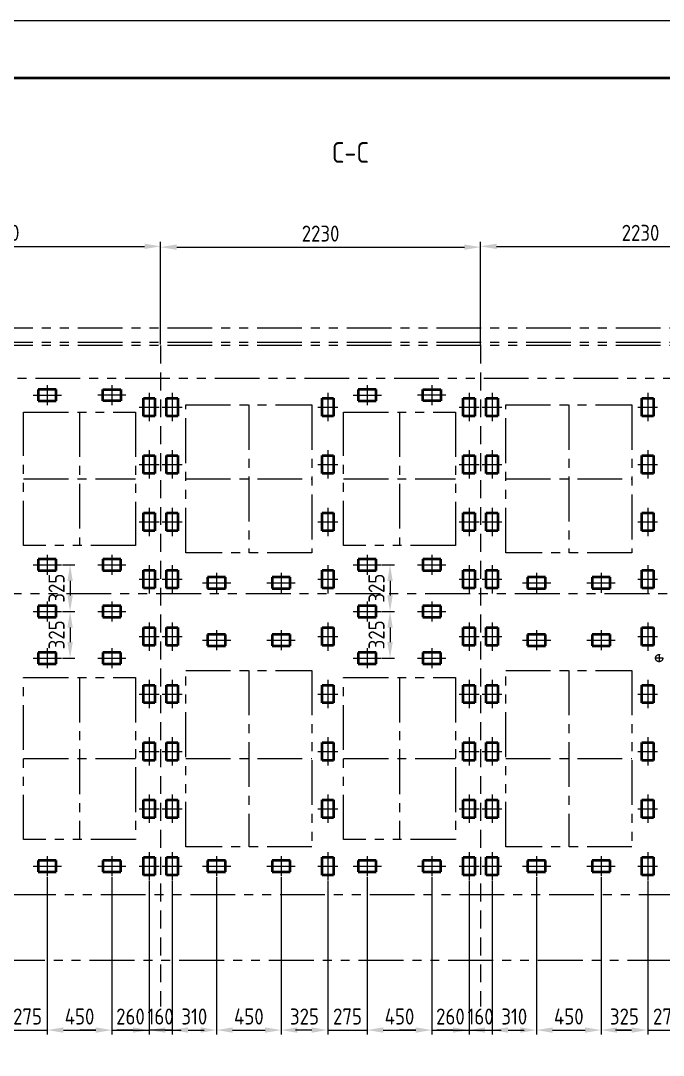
# Model space of a CAD drawing. Header units: millimetres. Extents: x 52110 to 400893, y -153728 to 31997.
# Drawn here: x 210312 to 214791, y -38752 to -31541 of the extents above; entities that cross this region are included whole.
import ezdxf
from ezdxf.enums import TextEntityAlignment as Align

# ---------------------------------------------------------------- set-up
doc = ezdxf.new("R2010")
doc.units = ezdxf.units.MM
doc.header["$LTSCALE"] = 500
for name, pattern in [('CENTER', [2, 1.25, -0.25, 0.25, -0.25]), ('DASHED2', [0.375, 0.25, -0.125]), ('PHANTOM2', [1.25, 0.625, -0.125, 0.125, -0.125, 0.125, -0.125])]:
    doc.linetypes.add(name, pattern=pattern)
for name, color, linetype, lineweight in [('2D', 4, 'PHANTOM2', 20), ('SHI', 7, 'Continuous', 40), ('WEN', 3, 'Continuous', 20), ('XI', 2, 'Continuous', 20), ('XU', 6, 'DASHED2', 20), ('ZHONG', 1, 'CENTER', 20)]:
    doc.layers.add(name, color=color, linetype=linetype, lineweight=lineweight)
doc.styles.add('GB', font='gbenor.shx', dxfattribs={"bigfont": 'gbcbig.shx'})
doc.dimstyles.new('ISO-25$0', dxfattribs={"dimscale": 40, "dimtxt": 3.5, "dimasz": 3.5, "dimexe": 1, "dimexo": 0.2, "dimgap": 1.2, "dimtad": 1, "dimtoh": 1, "dimdec": 1, "dimzin": 9, "dimdsep": 46, "dimtxsty": 'GB', "dimcen": 0, "dimclrd": 3, "dimclre": 3, "dimclrt": 256, "dimadec": 0, "dimazin": 2, "dimtfac": 1, "dimtdec": 1, "dimtix": 1, "dimtmove": 0, "dimatfit": 3, "dimldrblk": 'DOTSMALL', "dimfxl": 0, "dimlwd": -1, "dimlwe": 20, "dimarcsym": 0})

# ---------------------------------------------------------------- blocks, each defined once
blk = doc.blocks.new('*D1384')
at = {"layer": 'Defpoints', "color": 0}
for p in [(211287.3, -33114.3), (209057.3, -33805.8), (211287.3, -33805.8)]:
    blk.add_point(p, dxfattribs=at)
at = {"layer": 'WEN', "color": 3, "linetype": 'ByBlock', "lineweight": 20}
for p, q in [((209057.3, -33799.4), (209057.3, -33082.3)), ((211287.3, -33799.4), (211287.3, -33082.3))]:
    blk.add_line(p, q, dxfattribs=at)
at = {"layer": 'WEN', "color": 3, "linetype": 'ByBlock'}
blk.add_line((209169.3, -33114.3), (211175.3, -33114.3), dxfattribs=at)
at = {"layer": 'WEN', "color": 3}
for points in [[(209169.3, -33095.6), (209169.3, -33132.9), (209057.3, -33114.3)], [(211175.3, -33095.6), (211175.3, -33132.9), (211287.3, -33114.3)]]:
    blk.add_solid(points, dxfattribs=at)
at = {"layer": 'WEN', "insert": (210172.3, -33019.9), "char_height": 112, "attachment_point": 5, "style": 'GB'}
blk.add_mtext('2230', dxfattribs=at)
blk = doc.blocks.new('_DotSmall')
at = {"color": 0, "linetype": 'ByBlock', "const_width": 0.5}
blk.add_lwpolyline([(-0.0625, 0, 1), (0.0625, 0, 1)], format="xyb", close=True, dxfattribs=at)
blk = doc.blocks.new('*D1386')
at = {"layer": 'Defpoints', "color": 0}
for p in [(213517.3, -33119.7), (211287.3, -33805.8), (213517.3, -33805.8)]:
    blk.add_point(p, dxfattribs=at)
at = {"layer": 'WEN', "color": 3, "linetype": 'ByBlock', "lineweight": 20}
for p, q in [((211287.3, -33799.4), (211287.3, -33087.7)), ((213517.3, -33799.4), (213517.3, -33087.7))]:
    blk.add_line(p, q, dxfattribs=at)
at = {"layer": 'WEN', "color": 3, "linetype": 'ByBlock'}
blk.add_line((211399.3, -33119.7), (213405.3, -33119.7), dxfattribs=at)
at = {"layer": 'WEN', "color": 3}
for points in [[(211399.3, -33101), (211399.3, -33138.4), (211287.3, -33119.7)], [(213405.3, -33101), (213405.3, -33138.4), (213517.3, -33119.7)]]:
    blk.add_solid(points, dxfattribs=at)
at = {"layer": 'WEN', "insert": (212402.3, -33025.3), "char_height": 112, "attachment_point": 5, "style": 'GB'}
blk.add_mtext('2230', dxfattribs=at)
blk = doc.blocks.new('*D1387')
at = {"layer": 'Defpoints', "color": 0}
for p in [(215747.3, -33114.3), (213517.3, -33805.8), (215747.3, -33805.8)]:
    blk.add_point(p, dxfattribs=at)
at = {"layer": 'WEN', "color": 3, "linetype": 'ByBlock', "lineweight": 20}
for p, q in [((213517.3, -33799.4), (213517.3, -33082.3)), ((215747.3, -33799.4), (215747.3, -33082.3))]:
    blk.add_line(p, q, dxfattribs=at)
at = {"layer": 'WEN', "color": 3, "linetype": 'ByBlock'}
blk.add_line((213629.3, -33114.3), (215635.3, -33114.3), dxfattribs=at)
at = {"layer": 'WEN', "color": 3}
for points in [[(213629.3, -33095.6), (213629.3, -33132.9), (213517.3, -33114.3)], [(215635.3, -33095.6), (215635.3, -33132.9), (215747.3, -33114.3)]]:
    blk.add_solid(points, dxfattribs=at)
at = {"layer": 'WEN', "insert": (214632.3, -33019.9), "char_height": 112, "attachment_point": 5, "style": 'GB'}
blk.add_mtext('2230', dxfattribs=at)
blk = doc.blocks.new('*D1421')
at = {"layer": 'Defpoints', "color": 0}
for p in [(210222.3, -37533), (210497.3, -37503.8), (210497.3, -38576.4)]:
    blk.add_point(p, dxfattribs=at)
at = {"layer": 'WEN', "color": 3, "linetype": 'ByBlock', "lineweight": 20}
for p, q in [((210222.3, -37539.4), (210222.3, -38608.4)), ((210497.3, -37510.2), (210497.3, -38608.4))]:
    blk.add_line(p, q, dxfattribs=at)
at = {"layer": 'WEN', "color": 3, "linetype": 'ByBlock'}
for p, q in [((210110.3, -38576.4), (209998.3, -38576.4)), ((210222.3, -38576.4), (210497.3, -38576.4)), ((210609.3, -38576.4), (210721.3, -38576.4))]:
    blk.add_line(p, q, dxfattribs=at)
at = {"layer": 'WEN', "color": 3}
for points in [[(210110.3, -38557.7), (210110.3, -38595), (210222.3, -38576.4)], [(210609.3, -38557.7), (210609.3, -38595), (210497.3, -38576.4)]]:
    blk.add_solid(points, dxfattribs=at)
at = {"layer": 'WEN', "insert": (210359.8, -38482), "char_height": 112, "attachment_point": 5, "style": 'GB'}
blk.add_mtext('275', dxfattribs=at)
blk = doc.blocks.new('*D1422')
at = {"layer": 'Defpoints', "color": 0}
for p in [(210947.3, -37503.8), (210497.3, -37568.8), (210947.3, -38576.4)]:
    blk.add_point(p, dxfattribs=at)
at = {"layer": 'WEN', "color": 3, "linetype": 'ByBlock', "lineweight": 20}
for p, q in [((210947.3, -37510.2), (210947.3, -38608.4)), ((210497.3, -37575.2), (210497.3, -38608.4))]:
    blk.add_line(p, q, dxfattribs=at)
at = {"layer": 'WEN', "color": 3, "linetype": 'ByBlock'}
blk.add_line((210609.3, -38576.4), (210835.3, -38576.4), dxfattribs=at)
at = {"layer": 'WEN', "color": 3}
for points in [[(210609.3, -38557.7), (210609.3, -38595), (210497.3, -38576.4)], [(210835.3, -38557.7), (210835.3, -38595), (210947.3, -38576.4)]]:
    blk.add_solid(points, dxfattribs=at)
at = {"layer": 'WEN', "insert": (210722.3, -38482), "char_height": 112, "attachment_point": 5, "style": 'GB'}
blk.add_mtext('450', dxfattribs=at)
blk = doc.blocks.new('*D1423')
at = {"layer": 'Defpoints', "color": 0}
for p in [(210947.3, -37503.8), (211207.3, -37533), (211207.3, -38576.4)]:
    blk.add_point(p, dxfattribs=at)
at = {"layer": 'WEN', "color": 3, "linetype": 'ByBlock', "lineweight": 20}
for p, q in [((210947.3, -37510.2), (210947.3, -38608.4)), ((211207.3, -37539.4), (211207.3, -38608.4))]:
    blk.add_line(p, q, dxfattribs=at)
at = {"layer": 'WEN', "color": 3, "linetype": 'ByBlock'}
for p, q in [((210835.3, -38576.4), (210723.3, -38576.4)), ((210947.3, -38576.4), (211207.3, -38576.4)), ((211319.3, -38576.4), (211431.3, -38576.4))]:
    blk.add_line(p, q, dxfattribs=at)
at = {"layer": 'WEN', "color": 3}
for points in [[(210835.3, -38557.7), (210835.3, -38595), (210947.3, -38576.4)], [(211319.3, -38557.7), (211319.3, -38595), (211207.3, -38576.4)]]:
    blk.add_solid(points, dxfattribs=at)
at = {"layer": 'WEN', "insert": (211077.3, -38482), "char_height": 112, "attachment_point": 5, "style": 'GB'}
blk.add_mtext('260', dxfattribs=at)
blk = doc.blocks.new('*D1424')
at = {"layer": 'Defpoints', "color": 0}
for p in [(211367.3, -37533), (211677.3, -37503.8), (211677.3, -38576.4)]:
    blk.add_point(p, dxfattribs=at)
at = {"layer": 'WEN', "color": 3, "linetype": 'ByBlock', "lineweight": 20}
for p, q in [((211367.3, -37539.4), (211367.3, -38608.4)), ((211677.3, -37510.2), (211677.3, -38608.4))]:
    blk.add_line(p, q, dxfattribs=at)
at = {"layer": 'WEN', "color": 3, "linetype": 'ByBlock'}
blk.add_line((211479.3, -38576.4), (211565.3, -38576.4), dxfattribs=at)
at = {"layer": 'WEN', "color": 3}
for points in [[(211479.3, -38557.7), (211479.3, -38595), (211367.3, -38576.4)], [(211565.3, -38557.7), (211565.3, -38595), (211677.3, -38576.4)]]:
    blk.add_solid(points, dxfattribs=at)
at = {"layer": 'WEN', "insert": (211522.3, -38482), "char_height": 112, "attachment_point": 5, "style": 'GB'}
blk.add_mtext('310', dxfattribs=at)
blk = doc.blocks.new('*D1425')
at = {"layer": 'Defpoints', "color": 0}
for p in [(211677.3, -37503.8), (212127.3, -37503.8), (212127.3, -38576.4)]:
    blk.add_point(p, dxfattribs=at)
at = {"layer": 'WEN', "color": 3, "linetype": 'ByBlock', "lineweight": 20}
for p, q in [((211677.3, -37510.2), (211677.3, -38608.4)), ((212127.3, -37510.2), (212127.3, -38608.4))]:
    blk.add_line(p, q, dxfattribs=at)
at = {"layer": 'WEN', "color": 3, "linetype": 'ByBlock'}
blk.add_line((211789.3, -38576.4), (212015.3, -38576.4), dxfattribs=at)
at = {"layer": 'WEN', "color": 3}
for points in [[(211789.3, -38557.7), (211789.3, -38595), (211677.3, -38576.4)], [(212015.3, -38557.7), (212015.3, -38595), (212127.3, -38576.4)]]:
    blk.add_solid(points, dxfattribs=at)
at = {"layer": 'WEN', "insert": (211902.3, -38482), "char_height": 112, "attachment_point": 5, "style": 'GB'}
blk.add_mtext('450', dxfattribs=at)
blk = doc.blocks.new('*D1426')
at = {"layer": 'Defpoints', "color": 0}
for p in [(212452.3, -37533), (212727.3, -37503.8), (212727.3, -38576.4)]:
    blk.add_point(p, dxfattribs=at)
at = {"layer": 'WEN', "color": 3, "linetype": 'ByBlock', "lineweight": 20}
for p, q in [((212452.3, -37539.4), (212452.3, -38608.4)), ((212727.3, -37510.2), (212727.3, -38608.4))]:
    blk.add_line(p, q, dxfattribs=at)
at = {"layer": 'WEN', "color": 3, "linetype": 'ByBlock'}
for p, q in [((212340.3, -38576.4), (212228.3, -38576.4)), ((212452.3, -38576.4), (212727.3, -38576.4)), ((212839.3, -38576.4), (212951.3, -38576.4))]:
    blk.add_line(p, q, dxfattribs=at)
at = {"layer": 'WEN', "color": 3}
for points in [[(212340.3, -38557.7), (212340.3, -38595), (212452.3, -38576.4)], [(212839.3, -38557.7), (212839.3, -38595), (212727.3, -38576.4)]]:
    blk.add_solid(points, dxfattribs=at)
at = {"layer": 'WEN', "insert": (212589.8, -38482), "char_height": 112, "attachment_point": 5, "style": 'GB'}
blk.add_mtext('275', dxfattribs=at)
blk = doc.blocks.new('*D1427')
at = {"layer": 'Defpoints', "color": 0}
for p in [(212727.3, -37503.8), (213177.3, -37503.8), (213177.3, -38576.4)]:
    blk.add_point(p, dxfattribs=at)
at = {"layer": 'WEN', "color": 3, "linetype": 'ByBlock', "lineweight": 20}
for p, q in [((212727.3, -37510.2), (212727.3, -38608.4)), ((213177.3, -37510.2), (213177.3, -38608.4))]:
    blk.add_line(p, q, dxfattribs=at)
at = {"layer": 'WEN', "color": 3, "linetype": 'ByBlock'}
blk.add_line((212839.3, -38576.4), (213065.3, -38576.4), dxfattribs=at)
at = {"layer": 'WEN', "color": 3}
for points in [[(212839.3, -38557.7), (212839.3, -38595), (212727.3, -38576.4)], [(213065.3, -38557.7), (213065.3, -38595), (213177.3, -38576.4)]]:
    blk.add_solid(points, dxfattribs=at)
at = {"layer": 'WEN', "insert": (212952.3, -38482), "char_height": 112, "attachment_point": 5, "style": 'GB'}
blk.add_mtext('450', dxfattribs=at)
blk = doc.blocks.new('*D1428')
at = {"layer": 'Defpoints', "color": 0}
for p in [(213177.3, -37503.8), (213437.3, -37533), (213437.3, -38576.4)]:
    blk.add_point(p, dxfattribs=at)
at = {"layer": 'WEN', "color": 3, "linetype": 'ByBlock', "lineweight": 20}
for p, q in [((213177.3, -37510.2), (213177.3, -38608.4)), ((213437.3, -37539.4), (213437.3, -38608.4))]:
    blk.add_line(p, q, dxfattribs=at)
at = {"layer": 'WEN', "color": 3, "linetype": 'ByBlock'}
for p, q in [((213065.3, -38576.4), (212953.3, -38576.4)), ((213177.3, -38576.4), (213437.3, -38576.4)), ((213549.3, -38576.4), (213661.3, -38576.4))]:
    blk.add_line(p, q, dxfattribs=at)
at = {"layer": 'WEN', "color": 3}
for points in [[(213065.3, -38557.7), (213065.3, -38595), (213177.3, -38576.4)], [(213549.3, -38557.7), (213549.3, -38595), (213437.3, -38576.4)]]:
    blk.add_solid(points, dxfattribs=at)
at = {"layer": 'WEN', "insert": (213307.3, -38482), "char_height": 112, "attachment_point": 5, "style": 'GB'}
blk.add_mtext('260', dxfattribs=at)
blk = doc.blocks.new('*D1429')
at = {"layer": 'Defpoints', "color": 0}
for p in [(213437.3, -37533), (213597.3, -37533), (213597.3, -38576.4)]:
    blk.add_point(p, dxfattribs=at)
at = {"layer": 'WEN', "color": 3, "linetype": 'ByBlock', "lineweight": 20}
for p, q in [((213437.3, -37539.4), (213437.3, -38608.4)), ((213597.3, -37539.4), (213597.3, -38608.4))]:
    blk.add_line(p, q, dxfattribs=at)
at = {"layer": 'WEN', "color": 3, "linetype": 'ByBlock'}
for p, q in [((213325.3, -38576.4), (213213.3, -38576.4)), ((213437.3, -38576.4), (213597.3, -38576.4)), ((213709.3, -38576.4), (213821.3, -38576.4))]:
    blk.add_line(p, q, dxfattribs=at)
at = {"layer": 'WEN', "color": 3}
for points in [[(213325.3, -38557.7), (213325.3, -38595), (213437.3, -38576.4)], [(213709.3, -38557.7), (213709.3, -38595), (213597.3, -38576.4)]]:
    blk.add_solid(points, dxfattribs=at)
at = {"layer": 'WEN', "insert": (213517.3, -38482), "char_height": 112, "attachment_point": 5, "style": 'GB'}
blk.add_mtext('160', dxfattribs=at)
blk = doc.blocks.new('*D1430')
at = {"layer": 'Defpoints', "color": 0}
for p in [(213907.3, -37503.8), (214357.3, -37503.8), (214357.3, -38576.4)]:
    blk.add_point(p, dxfattribs=at)
at = {"layer": 'WEN', "color": 3, "linetype": 'ByBlock', "lineweight": 20}
for p, q in [((213907.3, -37510.2), (213907.3, -38608.4)), ((214357.3, -37510.2), (214357.3, -38608.4))]:
    blk.add_line(p, q, dxfattribs=at)
at = {"layer": 'WEN', "color": 3, "linetype": 'ByBlock'}
blk.add_line((214019.3, -38576.4), (214245.3, -38576.4), dxfattribs=at)
at = {"layer": 'WEN', "color": 3}
for points in [[(214019.3, -38557.7), (214019.3, -38595), (213907.3, -38576.4)], [(214245.3, -38557.7), (214245.3, -38595), (214357.3, -38576.4)]]:
    blk.add_solid(points, dxfattribs=at)
at = {"layer": 'WEN', "insert": (214132.3, -38482), "char_height": 112, "attachment_point": 5, "style": 'GB'}
blk.add_mtext('450', dxfattribs=at)
blk = doc.blocks.new('*D1431')
at = {"layer": 'Defpoints', "color": 0}
for p in [(214357.3, -37503.8), (214682.3, -37533), (214682.3, -38576.4)]:
    blk.add_point(p, dxfattribs=at)
at = {"layer": 'WEN', "color": 3, "linetype": 'ByBlock', "lineweight": 20}
for p, q in [((214357.3, -37510.2), (214357.3, -38608.4)), ((214682.3, -37539.4), (214682.3, -38608.4))]:
    blk.add_line(p, q, dxfattribs=at)
at = {"layer": 'WEN', "color": 3, "linetype": 'ByBlock'}
blk.add_line((214469.3, -38576.4), (214570.3, -38576.4), dxfattribs=at)
at = {"layer": 'WEN', "color": 3}
for points in [[(214469.3, -38557.7), (214469.3, -38595), (214357.3, -38576.4)], [(214570.3, -38557.7), (214570.3, -38595), (214682.3, -38576.4)]]:
    blk.add_solid(points, dxfattribs=at)
at = {"layer": 'WEN', "insert": (214519.8, -38482), "char_height": 112, "attachment_point": 5, "style": 'GB'}
blk.add_mtext('325', dxfattribs=at)
blk = doc.blocks.new('*D1432')
at = {"layer": 'Defpoints', "color": 0}
for p in [(214682.3, -37533), (214957.3, -37568.8), (214957.3, -38576.4)]:
    blk.add_point(p, dxfattribs=at)
at = {"layer": 'WEN', "color": 3, "linetype": 'ByBlock', "lineweight": 20}
for p, q in [((214682.3, -37539.4), (214682.3, -38608.4)), ((214957.3, -37575.2), (214957.3, -38608.4))]:
    blk.add_line(p, q, dxfattribs=at)
at = {"layer": 'WEN', "color": 3, "linetype": 'ByBlock'}
for p, q in [((214570.3, -38576.4), (214458.3, -38576.4)), ((214682.3, -38576.4), (214957.3, -38576.4)), ((215069.3, -38576.4), (215181.3, -38576.4))]:
    blk.add_line(p, q, dxfattribs=at)
at = {"layer": 'WEN', "color": 3}
for points in [[(214570.3, -38557.7), (214570.3, -38595), (214682.3, -38576.4)], [(215069.3, -38557.7), (215069.3, -38595), (214957.3, -38576.4)]]:
    blk.add_solid(points, dxfattribs=at)
at = {"layer": 'WEN', "insert": (214819.8, -38482), "char_height": 112, "attachment_point": 5, "style": 'GB'}
blk.add_mtext('275', dxfattribs=at)
blk = doc.blocks.new('A$C211F6658')
at = {"layer": 'SHI'}
for p, q in [((-62.5, 40), (-62.5, -40)), ((62.5, 40), (-62.5, 40)), ((62.5, -40), (62.5, 40)), ((-62.5, -40), (62.5, -40))]:
    blk.add_line(p, q, dxfattribs=at)
at = {"layer": 'ZHONG'}
for p, q in [((-98.7, 0), (98.7, 0)), ((0, 69.5), (0, -69.5))]:
    blk.add_line(p, q, dxfattribs=at)
blk = doc.blocks.new('*D1459')
at = {"layer": 'Defpoints', "color": 0}
for p in [(210596, -35334.3), (210596, -35659.3), (210656.4, -35659.3)]:
    blk.add_point(p, dxfattribs=at)
at = {"layer": 'WEN', "color": 3, "linetype": 'ByBlock', "lineweight": 20}
for p, q in [((210602.4, -35334.3), (210688.4, -35334.3)), ((210602.4, -35659.3), (210688.4, -35659.3))]:
    blk.add_line(p, q, dxfattribs=at)
at = {"layer": 'WEN', "color": 3, "linetype": 'ByBlock'}
blk.add_line((210656.4, -35446.3), (210656.4, -35547.3), dxfattribs=at)
at = {"layer": 'WEN', "color": 3}
for points in [[(210637.8, -35446.3), (210675.1, -35446.3), (210656.4, -35334.3)], [(210637.8, -35547.3), (210675.1, -35547.3), (210656.4, -35659.3)]]:
    blk.add_solid(points, dxfattribs=at)
at = {"layer": 'WEN', "insert": (210562, -35496.8), "char_height": 112, "attachment_point": 5, "rotation": 90, "style": 'GB'}
blk.add_mtext('325', dxfattribs=at)
blk = doc.blocks.new('*D1460')
at = {"layer": 'Defpoints', "color": 0}
for p in [(210596, -35659.3), (210596, -35984.3), (210656.4, -35984.3)]:
    blk.add_point(p, dxfattribs=at)
at = {"layer": 'WEN', "color": 3, "linetype": 'ByBlock', "lineweight": 20}
for p, q in [((210602.4, -35659.3), (210688.4, -35659.3)), ((210602.4, -35984.3), (210688.4, -35984.3))]:
    blk.add_line(p, q, dxfattribs=at)
at = {"layer": 'WEN', "color": 3, "linetype": 'ByBlock'}
blk.add_line((210656.4, -35771.3), (210656.4, -35872.3), dxfattribs=at)
at = {"layer": 'WEN', "color": 3}
for points in [[(210637.8, -35771.3), (210675.1, -35771.3), (210656.4, -35659.3)], [(210637.8, -35872.3), (210675.1, -35872.3), (210656.4, -35984.3)]]:
    blk.add_solid(points, dxfattribs=at)
at = {"layer": 'WEN', "insert": (210562, -35821.8), "char_height": 112, "attachment_point": 5, "rotation": 90, "style": 'GB'}
blk.add_mtext('325', dxfattribs=at)
blk = doc.blocks.new('A$C5B802F15')
at = {"layer": 'SHI', "color": 3}
for p, q in [((3680.1, 2810.6), (3760.1, 2810.6)), ((3680.1, 2685.6), (3680.1, 2810.6)), ((3760.1, 2810.6), (3760.1, 2685.6)), ((3760.1, 2685.6), (3680.1, 2685.6))]:
    blk.add_line(p, q, dxfattribs=at)
at = {"layer": 'ZHONG'}
for p, q in [((3720.1, 2846.8), (3720.1, 2649.3)), ((3650.7, 2748.1), (3789.6, 2748.1))]:
    blk.add_line(p, q, dxfattribs=at)
blk = doc.blocks.new('A$C437F63FB')
at = {"layer": 'XU'}
blk.add_line((149.5, 2283.5), (149.5, -2322.7), dxfattribs=at)
at = {"layer": 'WEN'}
for p in [(-3650.7, -893), (-3490.7, -893), (-3650.7, -1293), (-3490.7, -1293), (-3650.7, -1693), (-3490.7, -1693), (-3650.7, -2093), (-3650.7, -2093), (-3490.7, -2093), (-3490.7, -2093), (-3650.7, -2493), (-3490.7, -2493), (-3650.7, -2893), (-3490.7, -2893), (-3650.7, -3293), (-3490.7, -3293), (-3650.7, -3693), (-3490.7, -3693), (-3650.7, -4093), (-3490.7, -4093)]:
    blk.add_blockref('A$C5B802F15', p, dxfattribs=at)
blk = doc.blocks.new('A$C28FB080F')
at = {"layer": 'WEN'}
for p in [(-3650.7, 745.4), (-3650.7, 345.4), (-3650.7, -54.6), (-3650.7, -454.6), (-3650.7, -454.6), (-3650.7, -854.6), (-3650.7, -1254.6), (-3650.7, -1654.6), (-3650.7, -2054.6), (-3650.7, -2454.6)]:
    blk.add_blockref('A$C5B802F15', p, dxfattribs=at)
blk = doc.blocks.new('*D1461')
at = {"layer": 'Defpoints', "color": 0}
for p in [(212826, -35334.3), (212826, -35659.3), (212886.4, -35659.3)]:
    blk.add_point(p, dxfattribs=at)
at = {"layer": 'WEN', "color": 3, "linetype": 'ByBlock', "lineweight": 20}
for p, q in [((212832.4, -35334.3), (212918.4, -35334.3)), ((212832.4, -35659.3), (212918.4, -35659.3))]:
    blk.add_line(p, q, dxfattribs=at)
at = {"layer": 'WEN', "color": 3, "linetype": 'ByBlock'}
blk.add_line((212886.4, -35446.3), (212886.4, -35547.3), dxfattribs=at)
at = {"layer": 'WEN', "color": 3}
for points in [[(212867.8, -35446.3), (212905.1, -35446.3), (212886.4, -35334.3)], [(212867.8, -35547.3), (212905.1, -35547.3), (212886.4, -35659.3)]]:
    blk.add_solid(points, dxfattribs=at)
at = {"layer": 'WEN', "insert": (212792, -35496.8), "char_height": 112, "attachment_point": 5, "rotation": 90, "style": 'GB'}
blk.add_mtext('325', dxfattribs=at)
blk = doc.blocks.new('*D1462')
at = {"layer": 'Defpoints', "color": 0}
for p in [(212826, -35659.3), (212826, -35984.3), (212886.4, -35984.3)]:
    blk.add_point(p, dxfattribs=at)
at = {"layer": 'WEN', "color": 3, "linetype": 'ByBlock', "lineweight": 20}
for p, q in [((212832.4, -35659.3), (212918.4, -35659.3)), ((212832.4, -35984.3), (212918.4, -35984.3))]:
    blk.add_line(p, q, dxfattribs=at)
at = {"layer": 'WEN', "color": 3, "linetype": 'ByBlock'}
blk.add_line((212886.4, -35771.3), (212886.4, -35872.3), dxfattribs=at)
at = {"layer": 'WEN', "color": 3}
for points in [[(212867.8, -35771.3), (212905.1, -35771.3), (212886.4, -35659.3)], [(212867.8, -35872.3), (212905.1, -35872.3), (212886.4, -35984.3)]]:
    blk.add_solid(points, dxfattribs=at)
at = {"layer": 'WEN', "insert": (212792, -35821.8), "char_height": 112, "attachment_point": 5, "rotation": 90, "style": 'GB'}
blk.add_mtext('325', dxfattribs=at)
blk = doc.blocks.new('*D1473')
at = {"layer": 'Defpoints', "color": 0}
for p in [(211207.3, -37533), (211367.3, -37533), (211207.3, -38576.4)]:
    blk.add_point(p, dxfattribs=at)
at = {"layer": 'WEN', "color": 3, "linetype": 'ByBlock', "lineweight": 20}
for p, q in [((211207.3, -37539.4), (211207.3, -38608.4)), ((211367.3, -37539.4), (211367.3, -38608.4))]:
    blk.add_line(p, q, dxfattribs=at)
at = {"layer": 'WEN', "color": 3, "linetype": 'ByBlock'}
for p, q in [((211095.3, -38576.4), (210983.3, -38576.4)), ((211367.3, -38576.4), (211207.3, -38576.4)), ((211479.3, -38576.4), (211591.3, -38576.4))]:
    blk.add_line(p, q, dxfattribs=at)
at = {"layer": 'WEN', "color": 3}
for points in [[(211095.3, -38557.7), (211095.3, -38595), (211207.3, -38576.4)], [(211479.3, -38557.7), (211479.3, -38595), (211367.3, -38576.4)]]:
    blk.add_solid(points, dxfattribs=at)
at = {"layer": 'WEN', "insert": (211287.3, -38482), "char_height": 112, "attachment_point": 5, "style": 'GB'}
blk.add_mtext('160', dxfattribs=at)
blk = doc.blocks.new('*D1474')
at = {"layer": 'Defpoints', "color": 0}
for p in [(213597.3, -37533), (213907.3, -37533), (213907.3, -38576.4)]:
    blk.add_point(p, dxfattribs=at)
at = {"layer": 'WEN', "color": 3, "linetype": 'ByBlock', "lineweight": 20}
for p, q in [((213597.3, -37539.4), (213597.3, -38608.4)), ((213907.3, -37539.4), (213907.3, -38608.4))]:
    blk.add_line(p, q, dxfattribs=at)
at = {"layer": 'WEN', "color": 3, "linetype": 'ByBlock'}
blk.add_line((213709.3, -38576.4), (213795.3, -38576.4), dxfattribs=at)
at = {"layer": 'WEN', "color": 3}
for points in [[(213709.3, -38557.7), (213709.3, -38595), (213597.3, -38576.4)], [(213795.3, -38557.7), (213795.3, -38595), (213907.3, -38576.4)]]:
    blk.add_solid(points, dxfattribs=at)
at = {"layer": 'WEN', "insert": (213752.3, -38482), "char_height": 112, "attachment_point": 5, "style": 'GB'}
blk.add_mtext('310', dxfattribs=at)
blk = doc.blocks.new('*D1478')
at = {"layer": 'Defpoints', "color": 0}
for p in [(212127.3, -38430.4), (212452.3, -38430.4), (212127.3, -38576.4)]:
    blk.add_point(p, dxfattribs=at)
at = {"layer": 'WEN', "color": 3, "linetype": 'ByBlock', "lineweight": 20}
for p, q in [((212127.3, -38436.8), (212127.3, -38608.4)), ((212452.3, -38436.8), (212452.3, -38608.4))]:
    blk.add_line(p, q, dxfattribs=at)
at = {"layer": 'WEN', "color": 3, "linetype": 'ByBlock'}
blk.add_line((212340.3, -38576.4), (212239.3, -38576.4), dxfattribs=at)
at = {"layer": 'WEN', "color": 3}
for points in [[(212239.3, -38557.7), (212239.3, -38595), (212127.3, -38576.4)], [(212340.3, -38557.7), (212340.3, -38595), (212452.3, -38576.4)]]:
    blk.add_solid(points, dxfattribs=at)
at = {"layer": 'WEN', "insert": (212289.8, -38482), "char_height": 112, "attachment_point": 5, "style": 'GB'}
blk.add_mtext('325', dxfattribs=at)
blk = doc.blocks.new('A$C757A3AD5')
at = {"layer": '2D'}
for points in [[(1020, 3140), (1900, 3140), (1900, 2110), (1020, 2110)], [(-110, 3090), (670, 3090), (670, 2160), (-110, 2160)], [(-110, 1240), (670, 1240), (670, 110), (-110, 110)], [(1020, 1290), (1900, 1290), (1900, 60), (1020, 60)]]:
    blk.add_lwpolyline(points, close=True, dxfattribs=at)
at = {"layer": 'ZHONG', "color": 1, "ltscale": 0.5}
for p, q in [((1460, 3140), (1460, 2110)), ((280, 3090), (280, 2160)), ((-110, 2625), (670, 2625)), ((1020, 2625), (1900, 2625)), ((280, 1240), (280, 110)), ((1460, 1290), (1460, 60)), ((-110, 675), (670, 675)), ((1020, 675), (1900, 675))]:
    blk.add_line(p, q, dxfattribs=at)

msp = doc.modelspace()

# ---------------------------------------------------------------- linework, layer by layer
at = {"layer": '2D'}
for p, q in [((222897.29374, -33684.28693), (201707.29374, -33684.28693)), ((222897.29374, -33684.28693), (201707.29374, -33684.28693)), ((222897.29374, -33784.28693), (201411.29374, -33784.28693)), ((222897.29374, -33784.28693), (201411.29374, -33784.28693)), ((222897.29374, -33804.28693), (201707.29374, -33804.28693)), ((222897.29374, -33804.28693), (201707.29374, -33804.28693)), ((222602.29374, -34034.28693), (201707.29374, -34034.28693)), ((222602.29374, -34034.28693), (201707.29374, -34034.28693)), ((201881.29374, -35534.28028), (222432.29374, -35534.28028)), ((201881.29374, -35534.28028), (222432.29374, -35534.28028)), ((222432.29374, -37634.28693), (201881.29374, -37634.28693)), ((222432.29374, -37634.28693), (201881.29374, -37634.28693)), ((201417.29393, -38090.28693), (222902.29374, -38090.28693)), ((201417.29393, -38090.28693), (222902.29374, -38090.28693))]:
    msp.add_line(p, q, dxfattribs=at)
at = {"layer": 'SHI'}
msp.add_lwpolyline([(196691.34632, -54901.45688), (228931.34632, -54901.45688), (228931.34632, -31941.45688), (196691.34632, -31941.45688)], close=True, dxfattribs=at)
at = {"layer": 'XI'}
msp.add_lwpolyline([(195691.34632, -55301.45688), (229331.34632, -55301.45688), (229331.34632, -31541.45688), (195691.34632, -31541.45688)], close=True, dxfattribs=at)
at = {"layer": 'XU'}
msp.add_circle((214762.3099, -35984.28028), 25, dxfattribs=at)
at = {"layer": 'ZHONG', "linetype": 'CENTER'}
for p, q in [((214762.3099, -35956.78028), (214762.3099, -36011.78028)), ((214789.8099, -35984.28028), (214734.8099, -35984.28028))]:
    msp.add_line(p, q, dxfattribs=at)

# ---------------------------------------------------------------- block references
at = {"layer": 'SHI'}
for p in [(210497.29714, -34151.7836), (212727.29714, -34151.7836), (210497.29714, -35334.28028), (210947.29714, -35334.28028), (212727.29714, -35334.28028), (213177.29714, -35334.28028), (211677.29714, -35459.28028), (212127.29714, -35459.28028), (213907.29714, -35459.28028), (214357.29714, -35459.28028), (210497.29714, -35659.28028), (210947.29714, -35659.28028), (212727.29714, -35659.28028), (213177.29714, -35659.28028), (211677.29714, -35859.28028), (212127.29714, -35859.28028), (213907.29714, -35859.28028), (214357.29714, -35859.28028), (210497.29714, -35984.28028), (210947.29714, -35984.28028), (212727.29714, -35984.28028), (213177.29714, -35984.28028), (210497.29714, -37434.28693), (210947.29714, -37434.28693), (211677.29714, -37434.28693), (212127.29714, -37434.28693), (212727.29714, -37434.28693), (213177.29714, -37434.28693), (213907.29714, -37434.28693), (214357.29714, -37434.28693)]:
    msp.add_blockref('A$C211F6658', p, dxfattribs=at)
at = {"layer": 'SHI', "xscale": -1}
for p in [(210947.29714, -34151.7836), (213177.29714, -34151.7836)]:
    msp.add_blockref('A$C211F6658', p, dxfattribs=at)
at = {"layer": 'WEN'}
for name, p in [('A$C437F63FB', (211137.80713, -36089.36132)), ('A$C437F63FB', (213367.80713, -36089.36132)), ('A$C28FB080F', (212382.80721, -37727.72651)), ('A$C28FB080F', (214612.80721, -37727.72651)), ('A$C757A3AD5', (210442.29689, -37359.28029)), ('A$C757A3AD5', (212672.29689, -37359.28029))]:
    msp.add_blockref(name, p, dxfattribs=at)

# ---------------------------------------------------------------- texts
at = {"layer": 'WEN', "style": 'GB'}
msp.add_text('C-C', height=144, dxfattribs=at).set_placement((212610.26985, -32459.62532), align=Align.MIDDLE)

# ---------------------------------------------------------------- dimensions: what is measured, and where the dimension line sits
at = {"layer": 'WEN'}
for base, p1, p2, picture, middle in [((211287.29714, -33114.26353), (209057.29714, -33805.81473), (211287.29714, -33805.81473), '*D1384', (210172.29714, -33019.86353)), ((213517.29714, -33119.7153), (211287.29714, -33805.81473), (213517.29714, -33805.81473), '*D1386', (212402.29714, -33025.3153)), ((215747.29714, -33114.26353), (213517.29714, -33805.81473), (215747.29714, -33805.81473), '*D1387', (214632.29714, -33019.86353)), ((210497.29714, -38576.38309), (210222.29714, -37533.02315), (210497.29714, -37503.77699), '*D1421', (210359.79714, -38481.98309)), ((210947.29714, -38576.38309), (210497.29714, -37568.77034), (210947.29714, -37503.77699), '*D1422', (210722.29714, -38481.98309)), ((211207.29714, -38576.38309), (210947.29714, -37503.77699), (211207.29714, -37533.02315), '*D1423', (211077.29714, -38481.98309)), ((211207.29714, -38576.38309), (211367.29714, -37533.02315), (211207.29714, -37533.02315), '*D1473', (211287.29714, -38481.98309)), ((211677.29714, -38576.38309), (211367.29714, -37533.02315), (211677.29714, -37503.77699), '*D1424', (211522.29714, -38481.98309)), ((212127.29714, -38576.38309), (211677.29714, -37503.77699), (212127.29714, -37503.77699), '*D1425', (211902.29714, -38481.98309)), ((212727.29714, -38576.38309), (212452.29714, -37533.02315), (212727.29714, -37503.77699), '*D1426', (212589.79714, -38481.98309)), ((213177.29714, -38576.38309), (212727.29714, -37503.77699), (213177.29714, -37503.77699), '*D1427', (212952.29714, -38481.98309)), ((213437.29714, -38576.38309), (213177.29714, -37503.77699), (213437.29714, -37533.02315), '*D1428', (213307.29714, -38481.98309)), ((213597.29714, -38576.38309), (213437.29714, -37533.02315), (213597.29714, -37533.02315), '*D1429', (213517.29714, -38481.98309)), ((213907.29714, -38576.38309), (213597.29714, -37533.02315), (213907.29714, -37533.02315), '*D1474', (213752.29714, -38481.98309)), ((214357.29714, -38576.38309), (213907.29714, -37503.77699), (214357.29714, -37503.77699), '*D1430', (214132.29714, -38481.98309)), ((214682.29714, -38576.38309), (214357.29714, -37503.77699), (214682.29714, -37533.02315), '*D1431', (214519.79714, -38481.98309)), ((214957.29714, -38576.38309), (214682.29714, -37533.02315), (214957.29714, -37568.77034), '*D1432', (214819.79714, -38481.98309)), ((212127.29714, -38576.38309), (212452.29714, -38430.39281), (212127.29714, -38430.39281), '*D1478', (212289.79714, -38481.98309))]:
    dim = msp.add_linear_dim(base=base, p1=p1, p2=p2, dimstyle='ISO-25$0', override={"dimscale": 32, "dimtmove": 1, "dimatfit": 0, "dimfxl": 1.25}, dxfattribs=at)
    dim.commit()
    dim.dimension.update_dxf_attribs({"geometry": picture, "text_midpoint": middle})
for base, p1, p2, picture, middle in [((210656.4217, -35659.28028), (210596.03336, -35334.28028), (210596.03336, -35659.28028), '*D1459', (210562.0217, -35496.78028)), ((212886.4217, -35659.28028), (212826.03336, -35334.28028), (212826.03336, -35659.28028), '*D1461', (212792.0217, -35496.78028)), ((210656.4217, -35984.28028), (210596.03336, -35659.28028), (210596.03336, -35984.28028), '*D1460', (210562.0217, -35821.78028)), ((212886.4217, -35984.28028), (212826.03336, -35659.28028), (212826.03336, -35984.28028), '*D1462', (212792.0217, -35821.78028))]:
    dim = msp.add_linear_dim(base=base, p1=p1, p2=p2, angle=90, dimstyle='ISO-25$0', override={"dimscale": 32, "dimtmove": 1, "dimatfit": 0, "dimfxl": 1.25}, dxfattribs=at)
    dim.commit()
    dim.dimension.update_dxf_attribs({"geometry": picture, "text_midpoint": middle})

doc.saveas('drawing.dxf')
